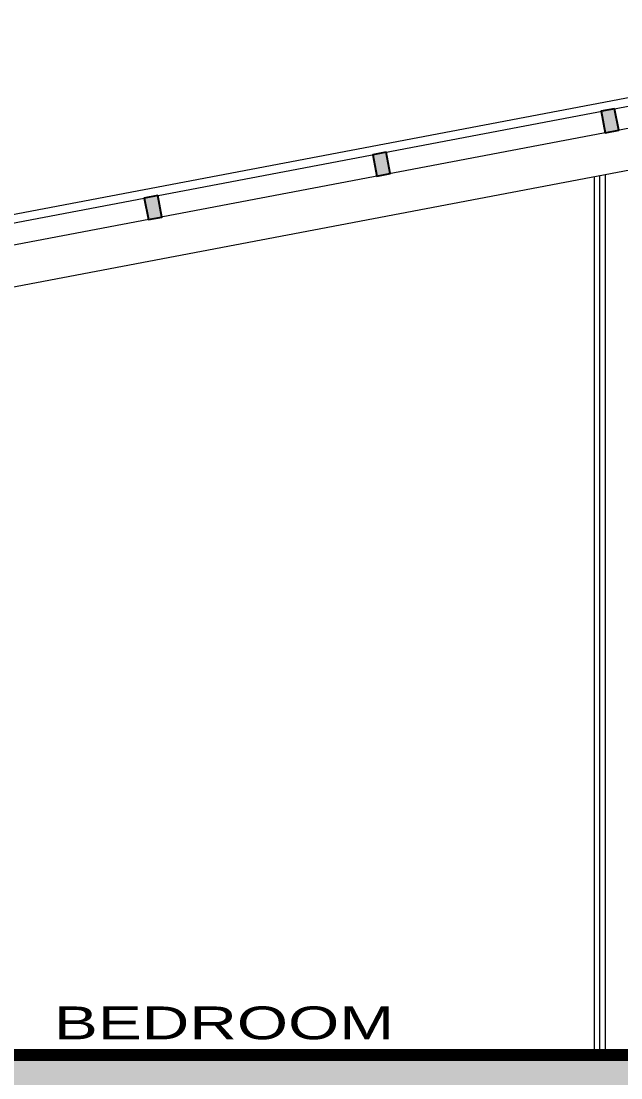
# Model space of a CAD drawing. Header units: millimetres. Extents: x 1555 to 3397, y 790 to 1592.
# Drawn here: x 1726.18 to 1728.372, y 808.408 to 812.273 of the extents above; entities that cross this region are included whole.
import ezdxf

# ---------------------------------------------------------------- set-up
doc = ezdxf.new("R2010")
doc.units = ezdxf.units.MM
doc.linetypes.add('CONTINUA', pattern=[0])
doc.layers.add('calamina', color=14, linetype='Continuous')
for name, color, linetype, lineweight in [('CASCO', 7, 'Continuous', 9), ('CONCRETO DE LOSA ALIGERADO', 251, 'Continuous', 5), ('LOSA STDIO ARQ', 7, 'Continuous', 13), ('MARCO DE VENTANA Y PUERTA', 250, 'Continuous', 13), ('PUERTAS', 57, 'Continuous', 9), ('TEXT2', 7, 'Continuous', 9), ('VIGA  MADERA', 46, 'Continuous', 25), ('VIGA PRINCIPAL', 250, 'CONTINUA', 9)]:
    doc.layers.add(name, color=color, linetype=linetype, lineweight=lineweight)
doc.styles.add('TEXTO-AMBIENTES', font='GOTHIC.TTF', dxfattribs={"width": 1.5, "height": 0.125})

msp = doc.modelspace()

# ---------------------------------------------------------------- hatches: boundary and pattern name
at = {"layer": 'CONCRETO DE LOSA ALIGERADO'}
h = msp.add_hatch(dxfattribs=at)
h.set_pattern_fill('CONCRETE', color=256, scale=0.18, style=0, pattern_type=2)
h.set_pattern_definition([(45, (290.9679759423046, -151.7400730685139), (0, 0.1800008193761351), [0.0254556, -0.050913, 0.0127278, -0.0763668, 0.0254556, -0.06363964116000001]), (135, (291.0849759423045, -151.7310730685139), (-0.1800008193761351, 0), [0.02545578, -0.0381834, 0.0127278, -0.063639, 0.02545578, -0.08909668116000001]), (63.43494882, (290.9409759423045, -151.7670730685139), (9.1798e-12, 0.1800000000000169), [0.0201239999999997, -0.080495999999999, 0.0201239999999997, -0.080502118019999]), (116.5650512, (290.9409759423045, -151.7670730685139), (-7.20117e-11, 0.1800000000000169), [0.0201239999999997, -0.080495999999999, 0.0201239999999997, -0.080502118019999]), (0, (290.9409759423045, -151.7490730685138), (0, 0.18), [0.009000000000000001, -0.07200000000000001, 0.018, -0.07200000000000001, 0.009000000000000001]), (0, (290.9409759423045, -151.7220730685139), (0, 0.18), [-0.027, 0.018, -0.07200000000000001, 0, -0.063, 0]), (0, (290.9409759423045, -151.7130730685138), (0, 0.18), [-0.07200000000000001, 0, -0.05400000000000001, 0.018, -0.036, 0]), (0, (290.9409759423045, -151.6860730685139), (0, 0.18), [-0.036, 0, -0.045, 0.018, -0.081, 0]), (0, (290.9409759423045, -151.6590730685139), (0, 0.18), [-0.036, 0.018, -0.07200000000000001, 0.018, -0.036, 0]), (0, (290.9409759423045, -151.6140730685138), (0, 0.18), [-0.027, 0.018, -0.036, 0, -0.099, 0]), (0, (290.9409759423045, -151.6050730685138), (0, 0.18), [-0.036, 0, -0.108, 0.018, -0.018, 0]), (90, (290.9499759423045, -151.7310730685139), (-0.18, 0), [-0.05400000000000001, 0, -0.05400000000000001, 0, -0.07200000000000001, 0]), (90, (290.9679759423046, -151.7670730685139), (-0.18, 0), [-0.027, 0.018, -0.07200000000000001, 0, -0.063, 0]), (90, (290.9859759423045, -151.7670730685139), (-0.18, 0), [-0.07200000000000001, 0, -0.063, 0.018, -0.027, 0]), (90, (291.0849759423045, -151.7670730685139), (-0.18, 0), [-0.036, 0.018, -0.09, 0.018, -0.018, 0]), (90, (290.9589759423046, -151.7490730685138), (-0.18, 0), [-0.05400000000000001, 0, -0.063, 0, -0.063, 0]), (90, (290.9769759423045, -151.7490730685138), (-0.18, 0), [-0.045, 0, -0.099, 0, -0.036, 0]), (90, (290.9949759423046, -151.7400730685139), (-0.18, 0), [-0.09, 0, -0.027, 0, -0.063, 0]), (90, (291.0039759423046, -151.7580730685139), (-0.18, 0), [-0.081, 0, -0.036, 0, -0.045, 0]), (90, (291.0219759423044, -151.7310730685139), (-0.18, 0), [-0.07200000000000001, 0, -0.027, 0, -0.07200000000000001, 0]), (90, (291.0309759423045, -151.7220730685139), (-0.18, 0), [-0.081, 0, -0.036, 0, -0.063, 0]), (90, (291.0399759423044, -151.7670730685139), (-0.18, 0), [-0.108, 0, -0.045, 0, -0.027, 0]), (90, (291.0489759423044, -151.7400730685139), (-0.18, 0), [-0.036, 0, -0.07200000000000001, 0, -0.07200000000000001, 0]), (90, (291.0579759423044, -151.7490730685138), (-0.18, 0), [-0.081, 0, -0.045, 0, -0.05400000000000001, 0]), (90, (291.0669759423045, -151.7580730685139), (-0.18, 0), [-0.07200000000000001, 0, -0.05400000000000001, 0, -0.05400000000000001, 0]), (90, (291.0849759423045, -151.7490730685138), (-0.18, 0), [-0.05400000000000001, 0, -0.05400000000000001, 0, -0.07200000000000001, 0]), (90, (291.1029759423046, -151.7400730685139), (-0.18, 0), [-0.07200000000000001, 0, -0.036, 0, -0.07200000000000001, 0]), (90, (291.1119759423045, -151.7310730685139), (-0.18, 0), [-0.027, 0, -0.108, 0, -0.045, 0])])
h.paths.add_polyline_path([(1724.874597669099, 808.3605484734364), (1724.874597669099, 808.2605484734365), (1725.124597669099, 808.2605484734365), (1725.124597669099, 808.3105484734365), (1729.6245976691, 808.3105484734366), (1729.624597669099, 808.2605484734366), (1729.8745976691, 808.2605484734366), (1729.8745976691, 808.5105484734365), (1723.674597669099, 808.5105484734363), (1723.674597669099, 808.7005484734365), (1723.424597669099, 808.7005484734365), (1723.424597669099, 808.8905484734366), (1723.174597669099, 808.8905484734365), (1723.174597669099, 809.0805484734365), (1711.974597669099, 809.0805484734367), (1711.974597669099, 808.8805484734368), (1722.93985579855, 808.8805484734368), (1722.974597669099, 808.8541446518194), (1723.18985579855, 808.6905484734366), (1723.211877775318, 808.6738117710931), (1723.224597669099, 808.6641446518192), (1723.43985579855, 808.5005484734364), (1723.461877775318, 808.483811771093), (1723.474597669099, 808.4741446518194), (1723.624066324866, 808.3605484734361)])
at = {"layer": 'VIGA  MADERA', "ltscale": 0.006999999999999999}
for points in [[(1728.349468564512, 811.9522051415117), (1728.300347341928, 811.9428721092146), (1728.315280193592, 811.8642781530842), (1728.364401416178, 811.8736111853754)], [(1727.514407780565, 811.7935435925677), (1727.465286557981, 811.7842105602708), (1727.480219409645, 811.7056166041403), (1727.52934063223, 811.7149496364316)], [(1726.679346996618, 811.6348820436241), (1726.630225774033, 811.6255490113267), (1726.645158625698, 811.5469550551967), (1726.694279848283, 811.5562880874878)]]:
    msp.add_hatch(color=256, dxfattribs=at).paths.add_polyline_path(points)

# ---------------------------------------------------------------- linework, layer by layer
at = {"layer": 'calamina', "lineweight": 5}
msp.add_lwpolyline([(1729.874597669099, 812.2419796713895), (1729.874597669099, 812.2725163706217), (1724.774597669099, 811.3035163706215), (1724.774597669099, 811.2729796713892)], close=True, dxfattribs=at)
at = {"layer": 'CASCO'}
msp.add_line((1729.874597669099, 808.5105484734366), (1724.874597669099, 808.5105484734366), dxfattribs=at)
at = {"layer": 'LOSA STDIO ARQ', "const_width": 0.04}
msp.add_lwpolyline([(1719.9745976691, 808.9005484734367), (1722.946593311114, 808.9005484734367), (1723.63080383743, 808.3805484734362), (1724.894597669099, 808.3805484734363), (1724.894597669099, 808.2805484734366), (1725.1045976691, 808.2805484734366), (1725.1045976691, 808.3305484734366), (1725.291235185976, 808.3305484734366), (1729.6445976691, 808.3305484734366), (1729.6445976691, 808.2805484734366), (1729.8545976691, 808.2805484734366), (1729.8545976691, 808.4905484734367), (1724.8745976691, 808.4905484734367), (1723.654597669099, 808.4905484734363), (1723.654597669099, 808.6805484734365), (1723.404597669099, 808.6805484734365), (1723.404597669099, 808.8705484734367), (1723.154597669099, 808.8705484734367), (1723.154597669099, 809.0605484734367), (1711.9945976691, 809.0605484734367)], dxfattribs=at)
at = {"layer": 'MARCO DE VENTANA Y PUERTA'}
msp.add_lwpolyline([(1719.9745976691, 808.8805484734368), (1722.93985579855, 808.8805484734368), (1723.624066324866, 808.3605484734362), (1724.874597669099, 808.3605484734363), (1724.874597669099, 808.2605484734366), (1725.1245976691, 808.2605484734366), (1725.1245976691, 808.3105484734366), (1725.291235185976, 808.3105484734366), (1729.6245976691, 808.3105484734366), (1729.6245976691, 808.2605484734366), (1729.8745976691, 808.2605484734366), (1729.8745976691, 808.5105484734366), (1724.8745976691, 808.5105484734366), (1723.674597669099, 808.5105484734363), (1723.674597669099, 808.7005484734365), (1723.424597669099, 808.7005484734365), (1723.424597669099, 808.8905484734366), (1723.174597669099, 808.8905484734366), (1723.174597669099, 809.0805484734367), (1711.9745976691, 809.0805484734367)], dxfattribs=at)
at = {"layer": 'PUERTAS', "linetype": 'Continuous'}
for p, q in [((1728.274597669099, 811.7038649772754), (1728.274597669099, 808.5105484734366)), ((1728.294597669099, 811.7076649772754), (1728.294597669099, 808.5105484734366)), ((1728.314597669099, 811.7114649772753), (1728.314597669099, 808.5105484734366))]:
    msp.add_line(p, q, dxfattribs=at)
at = {"layer": 'VIGA  MADERA', "ltscale": 0.006999999999999999}
for points in [[(1728.349468564513, 811.9522051415057), (1728.300347341928, 811.9428721092146), (1728.315280193594, 811.8642781530783), (1728.364401416179, 811.8736111853696)], [(1727.514407780566, 811.793543592562), (1727.465286557981, 811.7842105602708), (1727.480219409646, 811.7056166041343), (1727.529340632231, 811.7149496364257)], [(1726.679346996619, 811.6348820436181), (1726.630225774033, 811.6255490113267), (1726.645158625699, 811.5469550551908), (1726.694279848284, 811.5562880874819)]]:
    msp.add_lwpolyline(points, close=True, dxfattribs=at)
at = {"layer": 'VIGA PRINCIPAL'}
msp.add_lwpolyline([(1728.6745976691, 811.9325484734368), (1725.124597669099, 811.2580484734367), (1725.124597669099, 811.1053649772753), (1728.6745976691, 811.7798649772756)], close=True, dxfattribs=at)

# ---------------------------------------------------------------- texts
at = {"layer": 'TEXT2', "insert": (1726.921571821247, 808.6087243783994), "char_height": 0.12, "width": 1.988020907152655, "attachment_point": 5, "style": 'TEXTO-AMBIENTES'}
msp.add_mtext('\\A1;BEDROOM', dxfattribs=at)

doc.saveas('drawing.dxf')
